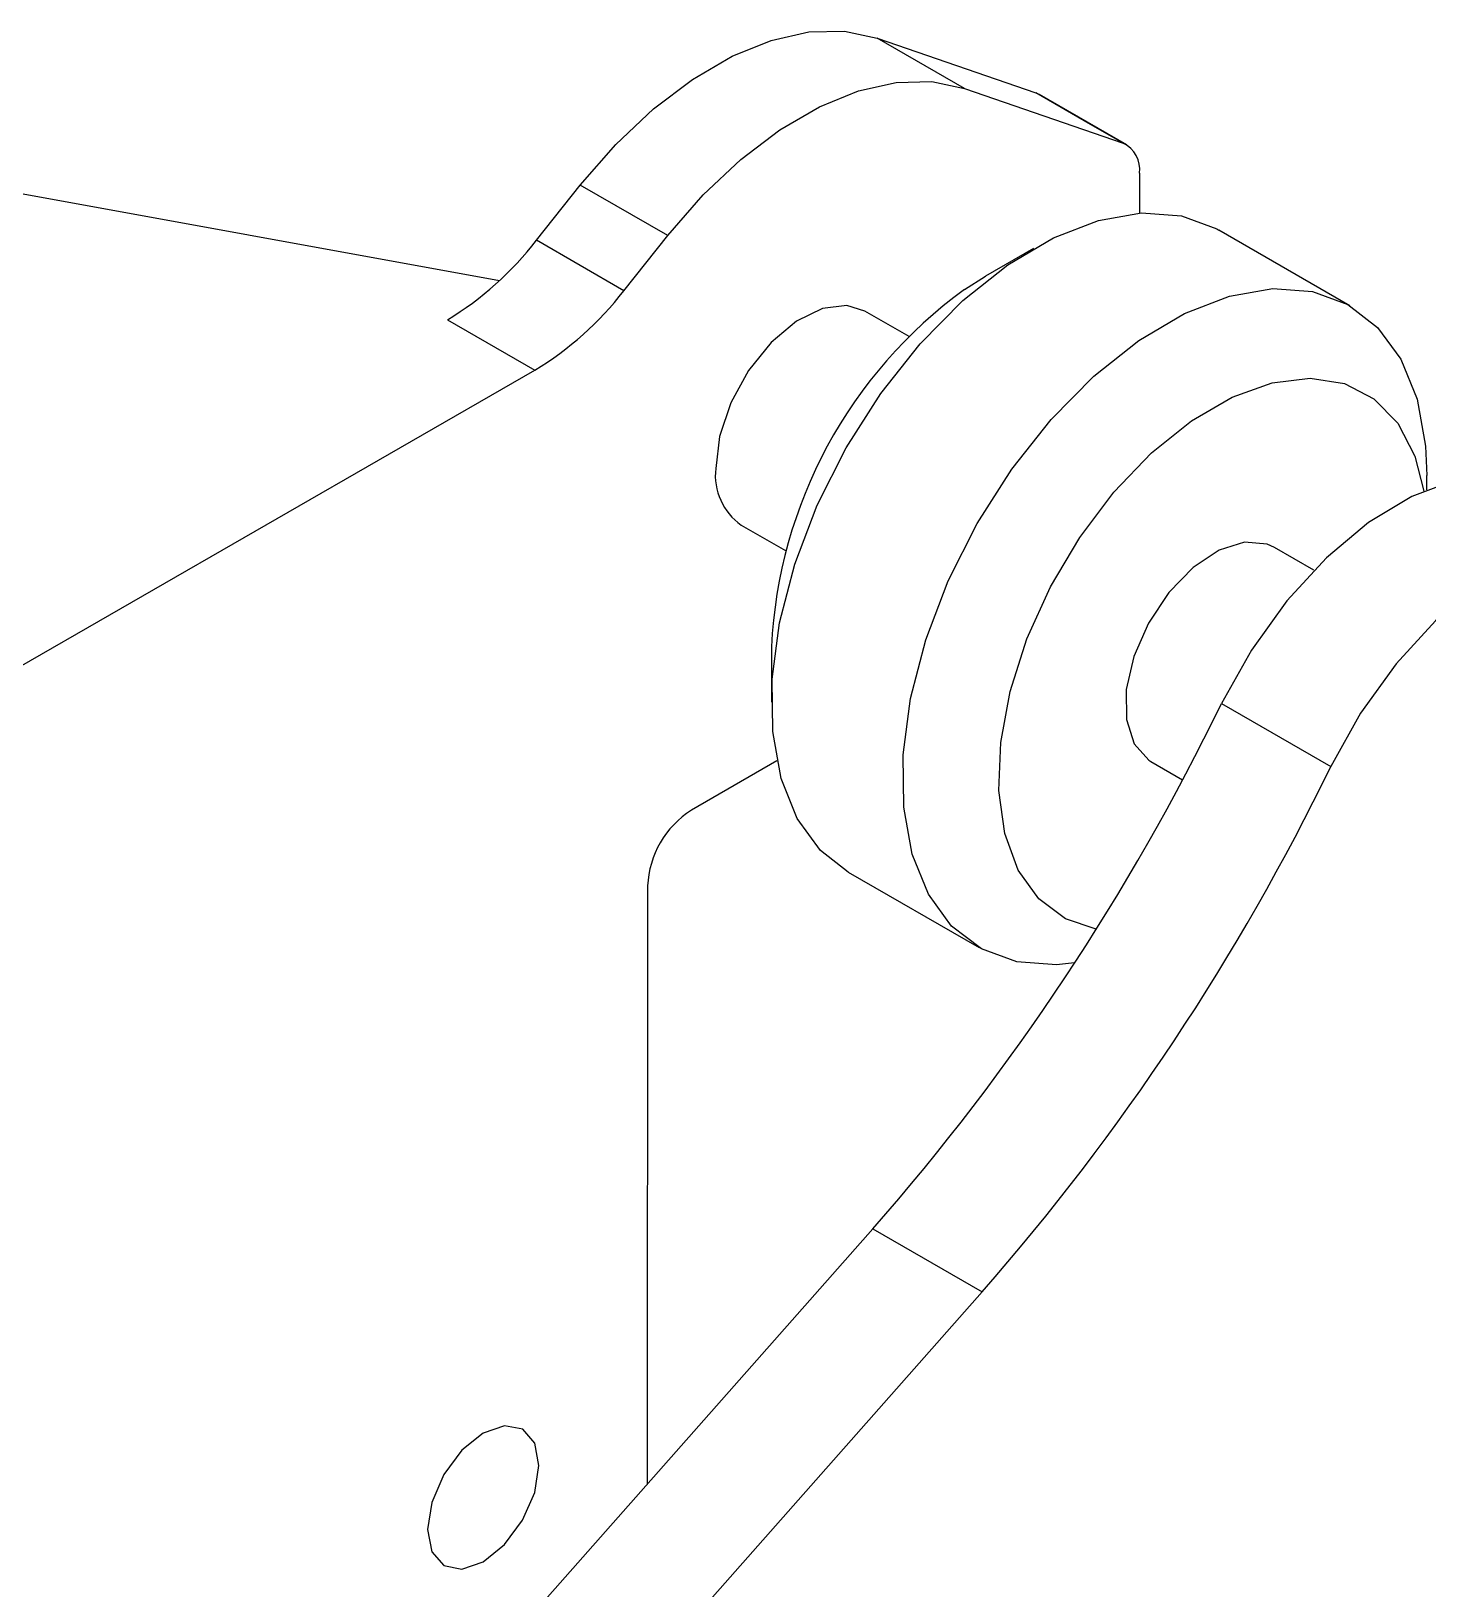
# Model space of a CAD drawing. Header units: millimetres. Extents: x 71 to 341, y 55 to 259.
# Drawn here: x 231.8 to 277, y 196.8 to 247.2 of the extents above; entities that cross this region are included whole.
import ezdxf

# ---------------------------------------------------------------- set-up
doc = ezdxf.new("R2010")
doc.units = ezdxf.units.MM

msp = doc.modelspace()

# ---------------------------------------------------------------- linework, layer by layer
at = {"color": 7, "linetype": 'Continuous', "lineweight": 25}
for p, q in [((262.052, 245.376), (259.224, 247.008)), ((259.224, 247.008), (264.357, 245.234)), ((211.853, 245.561), (246.995, 239.153)), ((262.052, 245.376), (267.185, 243.601)), ((266.124, 244.214), (264.357, 245.234)), ((264.357, 245.234), (264.474, 245.181)), ((267.302, 243.548), (264.474, 245.181)), ((267.185, 243.601), (266.124, 244.214)), ((267.716, 242.631), (267.715, 241.34)), ((248.195, 240.459), (249.614, 242.245)), ((252.442, 240.612), (249.614, 242.245)), ((251.023, 238.827), (252.442, 240.612)), ((274.527, 238.341), (270.285, 240.79)), ((251.023, 238.827), (248.195, 240.459)), ((264.284, 240.195), (262.728, 239.297)), ((262.046, 238.864), (262.728, 239.297)), ((260.256, 237.342), (258.825, 238.168)), ((245.313, 237.889), (248.142, 236.257)), ((205.849, 211.898), (248.142, 236.257)), ((277.013, 232.38), (277.013, 232.847)), ((254.825, 231.24), (256.256, 230.414)), ((273.36, 229.777), (272.083, 230.514)), ((255.8, 227.295), (255.8, 225.499)), ((270.37, 225.466), (273.905, 223.425)), ((255.979, 223.601), (253.208, 222.006)), ((268.084, 223.586), (269.111, 222.993)), ((258.286, 220.005), (262.528, 217.556)), ((251.793, 219.557), (251.773, 200.175)), ((259.083, 208.454), (237.899, 184.461)), ((259.083, 208.454), (262.618, 206.413)), ((262.618, 206.413), (241.434, 182.42))]:
    msp.add_line(p, q, dxfattribs=at)
at = {"color": 7, "linetype": 'Continuous', "lineweight": 25, "flags": 128}
for points in [[(249.614, 242.245), (250.762, 243.561), (251.981, 244.711), (253.245, 245.67), (254.525, 246.416), (255.79, 246.931), (257.014, 247.205), (258.167, 247.231), (259.224, 247.008)], [(252.442, 240.612), (253.59, 241.928), (254.81, 243.078), (256.074, 244.037), (257.353, 244.783), (258.619, 245.298), (259.842, 245.572), (260.995, 245.598), (262.052, 245.376)], [(263.448, 239.665), (264.927, 240.538), (266.386, 241.104), (267.782, 241.344), (269.071, 241.251), (270.215, 240.829), (270.285, 240.79)], [(258.286, 220.005), (257.391, 220.705), (256.637, 221.738), (256.115, 223.035), (255.841, 224.556), (255.824, 226.254), (256.064, 228.078), (256.554, 229.972), (257.279, 231.879), (258.216, 233.741), (259.338, 235.502), (260.61, 237.108), (261.994, 238.509), (263.448, 239.665)], [(267.69, 237.215), (269.169, 238.089), (270.629, 238.654), (272.025, 238.895), (273.314, 238.802), (274.458, 238.38), (275.422, 237.641), (276.176, 236.607), (276.698, 235.31), (276.972, 233.79), (277.013, 232.847)], [(258.825, 238.168), (258.239, 238.349), (257.455, 238.251), (256.614, 237.839), (255.792, 237.148), (255.062, 236.239), (254.488, 235.195), (254.122, 234.106), (253.997, 233.071)], [(265.614, 217.063), (265.031, 217.002), (263.742, 217.094), (262.598, 217.516), (261.634, 218.256), (260.88, 219.289), (260.358, 220.586), (260.084, 222.106), (260.067, 223.804), (260.307, 225.628), (260.797, 227.523), (261.521, 229.43), (262.459, 231.292), (263.581, 233.053), (264.853, 234.658), (266.237, 236.06), (267.69, 237.215)], [(269.4, 234.618), (270.717, 235.384), (272.011, 235.849), (273.236, 235.996), (274.347, 235.82), (275.304, 235.326), (276.072, 234.534), (276.624, 233.47), (276.915, 232.339)], [(266.315, 218.159), (265.32, 218.489), (264.454, 219.134), (263.791, 220.066), (263.355, 221.251), (263.163, 222.645), (263.221, 224.198), (263.527, 225.854), (264.07, 227.554), (264.83, 229.235), (265.78, 230.838), (266.886, 232.303), (268.107, 233.579), (269.4, 234.618)], [(281.028, 232.373), (280.392, 232.657), (279.211, 232.845), (277.907, 232.678), (276.528, 232.162), (275.128, 231.317), (273.762, 230.177), (272.481, 228.784), (271.336, 227.193), (270.37, 225.466)], [(272.083, 230.514), (271.842, 230.623), (271.111, 230.686), (270.288, 230.426), (269.448, 229.866), (268.664, 229.055), (268.006, 228.066)], [(286.63, 225.057), (286.603, 226.657), (286.302, 228.062), (285.74, 229.219), (284.938, 230.081), (283.927, 230.616), (282.747, 230.804), (281.442, 230.637), (280.063, 230.121), (278.664, 229.276), (277.297, 228.136), (276.017, 226.743), (274.871, 225.152), (273.905, 223.425)], [(268.006, 228.066), (267.532, 226.988), (267.286, 225.914), (267.288, 224.942), (267.538, 224.157), (268.015, 223.629), (268.084, 223.586)], [(244.669, 198.715), (244.806, 197.997), (245.196, 197.546), (245.781, 197.432), (246.47, 197.671), (247.161, 198.227), (247.746, 199.015), (248.138, 199.916), (248.276, 200.792), (248.139, 201.511), (247.749, 201.961), (247.164, 202.076), (246.475, 201.837), (245.784, 201.281), (245.199, 200.493), (244.807, 199.592), (244.669, 198.715)]]:
    msp.add_lwpolyline(points, dxfattribs=at)
at = {"color": 7, "linetype": 'Continuous', "lineweight": 25}
for centre, radius, start, end in [((266.782, 242.75), 0.942, 352.6972, 64.6821), ((239.916, 246.841), 10.453, 301.0865, 322.372), ((242.745, 245.208), 10.453, 301.0865, 322.372), ((270.997, 226.561), 15.215, 126.0388, 177.2333), ((255.945, 232.849), 1.961, 173.5102, 235.1777), ((201.754, 258.74), 76.258, 318.74391, 334.12945), ((205.29, 256.699), 76.258, 318.74391, 334.12945), ((254.863, 219.415), 3.074, 122.5672, 177.3563)]:
    msp.add_arc(centre, radius, start, end, dxfattribs=at)

doc.saveas('drawing.dxf')
